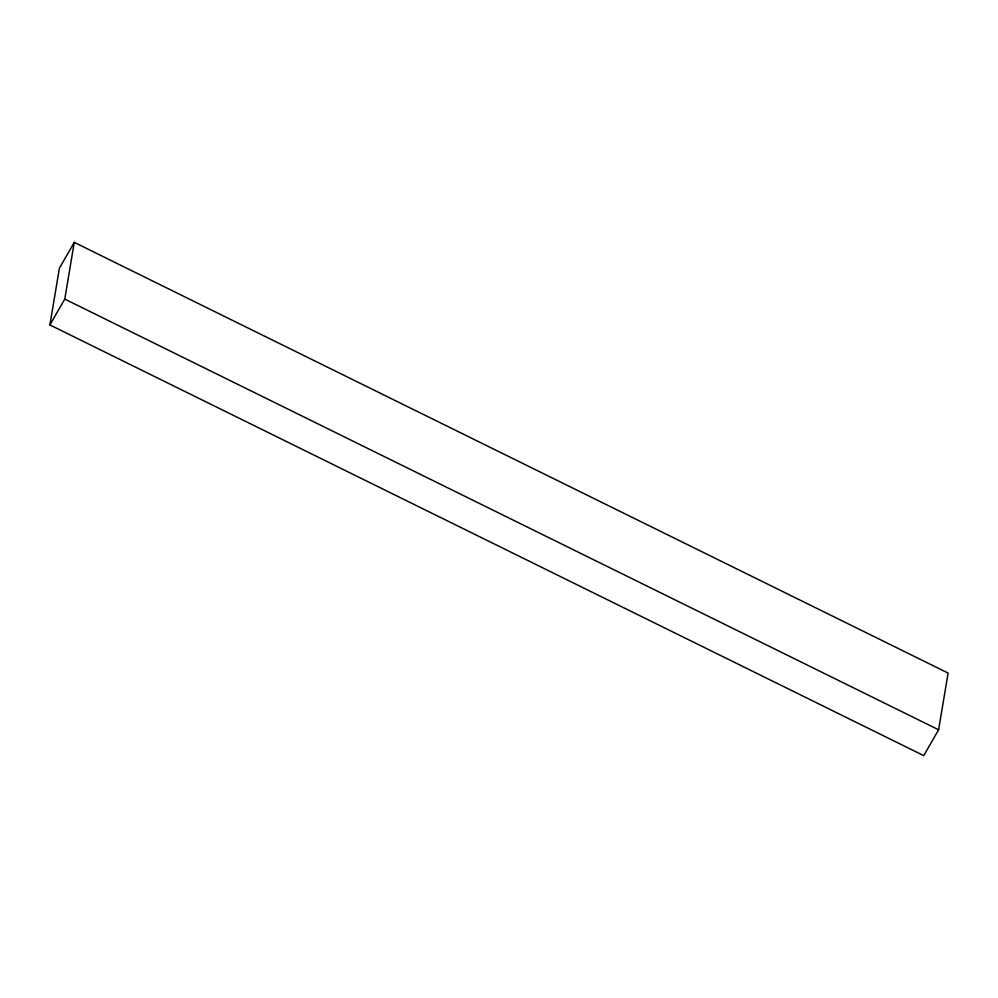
<?xml version="1.0" encoding="UTF-8"?>
<svg xmlns="http://www.w3.org/2000/svg" width="998" height="998" viewBox="0 0 998 998"><rect width="100%" height="100%" fill="white"/><g stroke="black" fill="none" stroke-linecap="round" stroke-linejoin="round"><path stroke-width="1.5" d="M49.9 324.936L59.393 268.225L74.264 242.377L948.1 673.064L938.607 729.775L923.736 755.623L49.9 324.936L64.77 299.088L74.264 242.377M64.77 299.088L938.607 729.775"/></g></svg>
